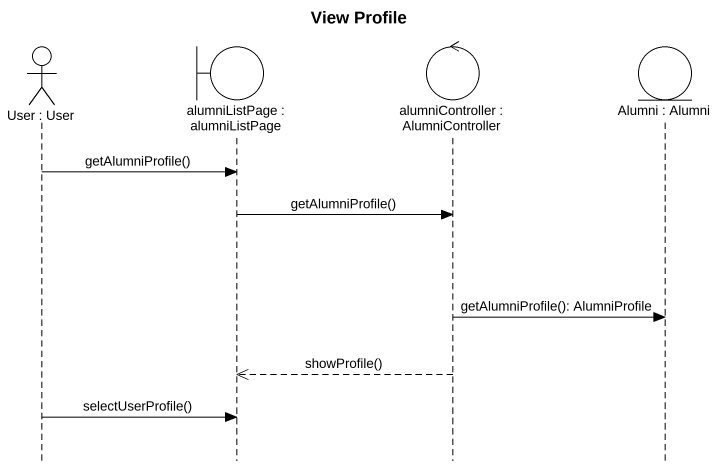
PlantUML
@startuml
title View Profile
hide footbox
actor "User : User" as User
boundary "alumniListPage : alumniListPage" as alumniListPage
control "alumniController : AlumniController" as alumniController
entity "Alumni : Alumni" as Alumni

User -> alumniListPage : getAlumniProfile()
alumniListPage -> alumniController : getAlumniProfile()
alumniController -> Alumni : getAlumniProfile(): AlumniProfile
alumniController -->> alumniListPage : showProfile()
User -> alumniListPage : selectUserProfile()
@enduml
